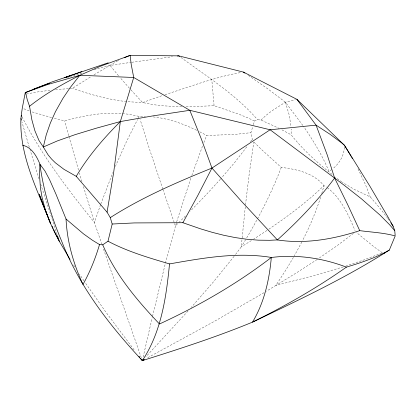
<?xml version="1.0" encoding="UTF-8"?>
<svg xmlns="http://www.w3.org/2000/svg" width="416" height="416" viewBox="0 0 416 416"><rect width="100%" height="100%" fill="white"/><g stroke="black" fill="none" stroke-linecap="round" stroke-linejoin="round"><path stroke-width="0.31" stroke-dasharray="2.08 1.56" d="M332.114 174.424C317.143 162.682 303.051 149.791 291.122 134.784L291.179 129.09M344.349 147.238C344.053 155.771 339.29 163.602 332.701 168.823M241.972 239.772L241.316 246.839L234.525 255.798M242.154 237.864L245.435 205.431M245.497 204.828L249.34 172.848L253.807 141.892M143.14 357.027L152.235 317.533M152.526 316.29L165.261 263.838M165.417 263.214L176.488 222.362M321.745 193.56L323.976 185.682C313.617 173.04 296.759 169.182 281.268 167.435L262.33 150.285L253.916 142.074M176.67 221.764L191.017 177.731M252.767 140.083L252.257 139.168L250.9 132.678L252.699 126.864M253.375 124.68L254.509 121.02L257.551 119.714L260.962 120.037L279.089 128.372M320.611 197.226C315.822 212.269 309.592 226.834 302.411 240.885M191.797 175.479L202.488 146.208M100.584 204.604L94.427 222.492L101.8 244.119M100.797 204.022L112.819 172.562M203.882 142.605L206.695 135.434L234.463 134.472L250.9 132.678M281.268 167.435C271.809 192.369 259.568 216.164 245.981 239.08M115.346 166.468L126.682 141.149L137.566 119.449M301.881 241.92L294.294 255.887M138.102 118.435L139.178 116.412L145.48 116.376M293.41 257.436L285.979 269.854L275.917 285.397L266.479 291.179M245.653 239.637L241.316 246.839L251.472 240.516M250.479 141.721L252.257 139.168M246.808 146.822L234.952 162.141L220.792 178.792M234.14 256.298L213.502 281.793L191.235 307.419M220.412 179.218L206.606 194.298L190.367 211.073M188.053 310.976L145.73 356.97M185.437 216.013L175.391 225.935L174.58 223.574M260.962 120.037L266.037 115.378L271.804 110.911L285.392 102.196L295.469 99.731M353.512 233.36L336.783 245.908L317.637 259.163M331.843 169.515L329.092 171.538C322.317 155.574 313.388 140.608 303.514 126.386M93.964 74.828L117.536 60.897M268.83 229.216L283.197 219.237L298.537 207.745L312.884 195.889L323.976 185.682L326.31 187.07M266.989 230.448L253.386 239.304M317.138 259.501L296.795 272.636L275.917 285.397L313.903 275.647L343.86 266.755M69.664 88.551L72.431 88.348L90.652 76.825M263.973 292.698L214.448 321.318L146.541 358.353M117.941 60.684L118.773 60.268M381.8 253.042L363.334 260.13L345.961 266.079M161.71 95.779L142.568 102.534L127.743 101.722M164.934 94.682C190.164 86.757 214.999 76.976 241.155 72.472M67.007 77.6L68.827 77.038M69.436 76.851L82.384 73.044M93.99 69.774L110.037 65.416L131.113 62.364M54.35 118.295L64.724 120.879C83.257 115.757 102.534 112.003 121.841 113.506M26.421 94.068L36.452 92.087L51.23 90.137M131.721 62.28L172.479 56.696M55.526 89.705L68.531 88.634M254.509 121.02L247.499 117.702L237.312 113.604L214.084 105.706L185.552 106.881M181.782 106.865L161.21 105.7L152.568 104.525L142.568 102.534L129.891 88.743M122.481 113.558L128.82 114.265L139.178 116.412M153.145 116.912C168.49 118.503 183.222 123.739 197.018 130.468M126.495 101.577C107.978 99.596 89.981 94.427 72.431 88.348M51.631 117.608L31.335 111.712M29.24 110.963L22.771 108.332M387.748 218.317L380.562 208.972L370.209 196.872L354.661 189.587L342.295 182.333M199.732 131.804L206.695 135.434M281.918 129.839L291.122 134.784M248.305 75.348L268.492 89.357L285.392 102.196L303.181 125.902M382.325 252.829L373.896 246.724L356.366 232.414M341.791 182L335.416 177.242M180.924 57.434C207.428 76.866 235.898 94.64 257.551 119.714M327.293 187.694C341.26 198.234 348.421 214.973 355.087 230.615M129.48 88.28L120.099 77.615M118.513 75.748L110.037 65.416M134.077 349.83L105.092 311.043L85.29 282.812M388.097 218.806L389.132 220.262M83.996 280.894L79.498 274.113M74.755 266.776L73.19 264.316M358.004 168.896L365.362 184.356L370.209 196.872M22.022 116.834C41.512 154.991 67.642 189.233 94.427 222.492L83.356 186.321M285.392 102.196L289.234 115.086L291.039 126.662M141.289 357.687L103.038 247.738M174.174 222.388L163.004 189.706M162.807 189.129L149.724 149.838L140.192 119.73M57.075 234.494L40.555 183.607M39.052 178.87L30.014 149.656M29.323 147.358L21.892 121.836M81.968 181.683L79.388 173.009M78.541 170.123L68.884 136.266M68.723 135.694L64.724 120.879M214.084 105.706L211.791 79.602"/><path stroke-width="0.62" d="M108.259 62.785L52.338 81.812L25.251 92.622L22.287 108.124C21.554 113.266 20.68 118.42 20.8 123.64C21.107 157.669 36.8 189.337 49.322 220.246M68.864 257.384L59.322 241.296L54.683 232.56L49.546 221.286L45.282 209.617L42.078 197.543L40.388 187.59L39.53 174.782L39.967 164.237L44.959 170.992L49.608 179.759L56.03 194.324L66.056 219.06L83.517 233.875L92.466 240.266L99.523 244.561L102.731 244.821L108.004 241.218L112.19 224.021L134.332 222.929L182.884 222.716L200.642 228.873L212.316 232.367L223.891 235.3L235.394 237.614L246.854 239.257L258.294 240.167L269.75 240.297L277.378 239.923L279.12 240.183C306.29 244.01 333.882 239.028 359.741 230.641C371.576 232.232 383.646 232.721 395.2 235.929L389.334 250.058C375.934 257.795 361.13 262.636 346.393 267.129C323.284 258.294 298.173 254.426 273.52 257.234L271.31 257.488L269.303 257.13C235.986 252.065 202.332 258.128 169.525 263.916C166.244 297.362 161.288 332.004 142.319 360.63C109.398 325.177 79.144 286.364 61.516 240.833C51.106 216.273 43.399 190.455 39.868 163.992C36.65 156.166 31.689 147.274 22.745 145.257M395.153 235.269L394.763 230.693L393.12 226.252L387.639 216.398L369.855 186.15L344.401 145.231L296.925 99.341L243.407 72.088L178.714 55.858L130.125 55.39L131.212 64.433L133.718 77.48L120.338 121.571L113.734 172.032L107.068 212.176L110.276 217.62L112.19 224.021M99.523 244.561C95.43 258.393 90.028 271.872 82.966 284.466C73.471 263.926 67.09 241.743 66.056 219.06M348.213 151.45L344.401 145.231L341.708 142.948L330.294 134.446L316.072 125.159L270.124 129.771L211.962 168.059L197.813 195.489L182.884 222.716M107.068 212.176L76.248 176.337C88.234 156.088 103.75 138.164 120.338 121.571L153.431 115.794L189.81 110.308L270.124 129.771L343.985 185.089L361.384 198.77L380.099 215.14L389.428 224.567L394.763 230.693M296.925 99.341L316.072 125.159L327.304 155.132L334.61 178.053C317.814 200.652 298.277 221.099 277.378 239.923L241.358 201.157L211.962 168.059L201.5 139.396L189.81 110.308L133.718 77.48L79.825 75.286L47.377 84.62L25.251 92.622M124.441 57.663L130.125 55.39L100.651 66.17L79.825 75.286L70.179 87.615L62.982 98.29L55.5 111.582L50.331 123.058L46.233 134.872L43.306 147.014L48.131 154.913L51.568 159.052L55.38 162.802L63.991 169.348L76.248 176.337M140.452 358.192L142.319 360.63L143.172 359.715M120.338 121.571L96.268 128.201L75.208 134.618L57.47 140.873L43.306 147.014L38.958 140.442L34.871 130.707L31.892 119.912L29.546 106.293C44.959 93.943 62.306 84.292 79.825 75.286M346.393 267.129C316.727 288.101 285.048 306.082 252.486 322.135C216.497 336.981 179.426 348.951 142.319 360.63L141.903 359.455M389.334 250.058C345.868 277.924 298.984 299.915 252.486 322.135C264.238 302.656 269.329 279.942 271.31 257.488C236.808 283.951 198.926 305.802 159.479 323.996C137.108 300.409 115.617 274.997 102.731 244.821M110.276 217.62C142.137 197.262 177.018 182.234 211.962 168.059M142.319 360.63L144.43 359.492M33.961 88.972L49.447 83.283M71.692 75.119L64.678 77.662L81.869 71.526M177.466 56.025L178.714 55.858L179.598 56.488M384.774 253.027L384.16 252.996M169.525 263.916C148.564 257.728 127.384 251.514 108.004 241.218M243.407 72.088L244.884 73.07M138.96 356.231L139.708 357.214M390.822 222.732L393.12 226.252M69.17 257.878L70.091 259.371M348.499 151.928L350.137 154.695M350.464 155.246L351.099 156.348M351.738 157.451L352.373 158.548M21.273 115.341L21.772 116.334M334.61 178.053L347.818 204.932L359.741 230.641M53.664 229.653L59.322 241.296L57.481 235.732M52.021 226.132L53.118 228.478M49.858 221.426L50.658 223.194M29.546 106.293L27.222 99.611L25.584 92.57M50.508 223.574L39.286 194.459L46.873 214.334M20.956 118.482L21.424 120.156"/></g></svg>
